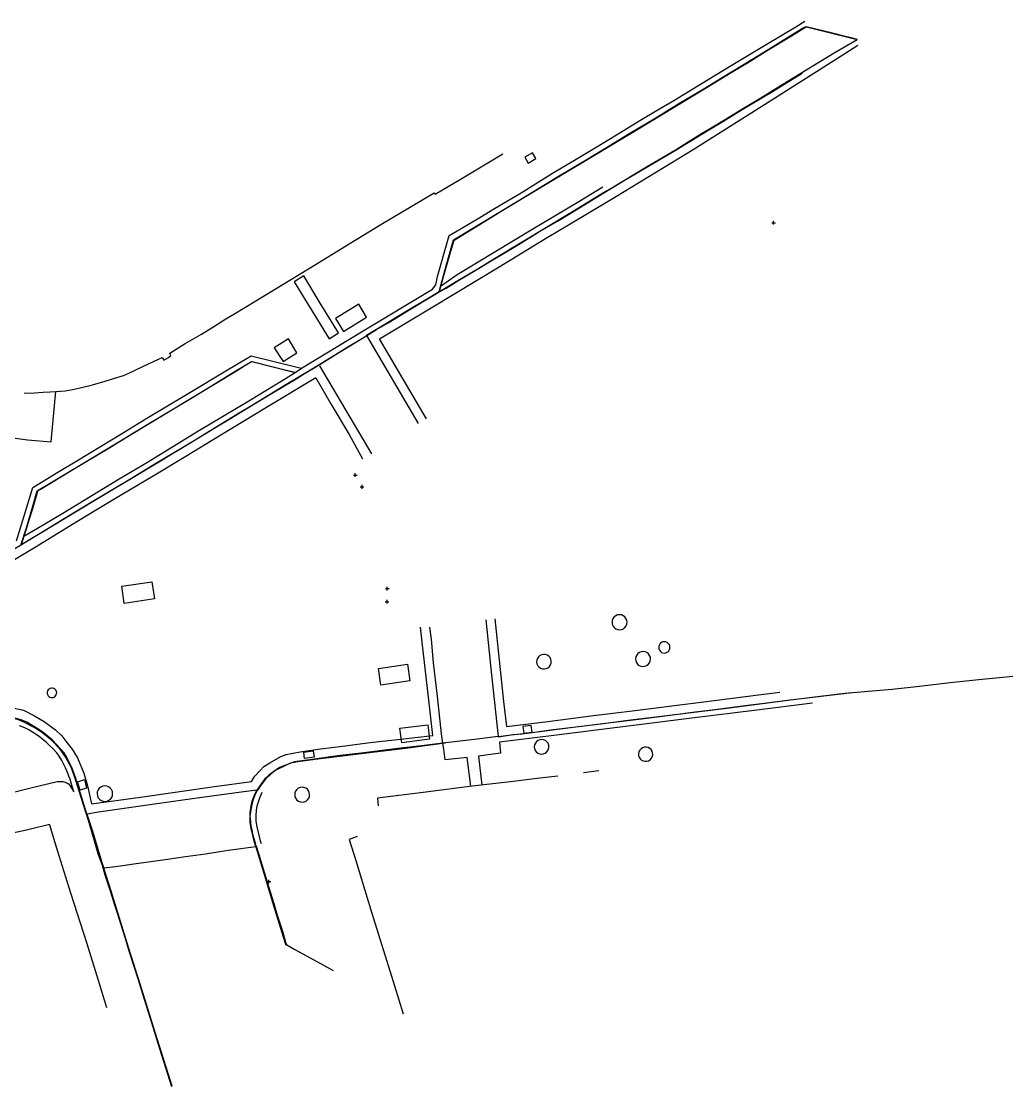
# Model space of a CAD drawing. Header units: metres. Extents: x 353335 to 353543, y 6929896 to 6930115.
# Drawn here: x 353490.5 to 353543.5, y 6929896 to 6929952.9 of the extents above; entities that cross this region are included whole.
import ezdxf

# ---------------------------------------------------------------- set-up
doc = ezdxf.new("R2010")
doc.units = ezdxf.units.M
for name, color, linetype in [('01 Overgang i belegg', 7, 'Continuous'), ('02 Trekkekum', 7, 'Continuous'), ('5002 Fasadeliv_fortau', 7, 'Continuous'), ('7005 Fortauskant ytre bunn', 7, 'Continuous'), ('7005 Fortauskant ytre topp', 7, 'Continuous'), ('7038 Bunn kantstein', 7, 'Continuous'), ('7038 Topp kantstein bakkant', 7, 'Continuous'), ('7038 Topp kantstein forkant', 7, 'Continuous'), ('7534 Overgangsfelt', 7, 'Continuous'), ('8250 Kum', 7, 'Continuous'), ('8253 Sluk_rist', 7, 'Continuous'), ('8501 StolpeEnkel_bunn', 7, 'Continuous'), ('88 Lampearmatur', 7, 'Continuous')]:
    doc.layers.add(name, color=color, linetype=linetype)

msp = doc.modelspace()

# ---------------------------------------------------------------- linework, layer by layer
at = {"layer": '01 Overgang i belegg', "color": 21, "true_color": 0xff9f80}
msp.add_line((353508.807, 6929936.359, 3.354), (353512.508, 6929938.586, 3.512), dxfattribs=at)
for points in [[(353512.186, 6929931.675, 3.422), (353511.117, 6929933.483, 3.379), (353509.666, 6929935.937, 3.339), (353512.516, 6929937.651, 3.391), (353516.066, 6929939.786, 3.342), (353518.538, 6929941.289, 3.289), (353520.689, 6929942.581, 3.255), (353522.331, 6929943.558, 3.22), (353526.425, 6929946.051, 3.213), (353530.232, 6929948.446, 3.261), (353534.521, 6929951.164, 3.311), (353535.215, 6929951.607, 3.322)], [(353501.902, 6929937.263, 3.474), (353503.064, 6929937.964, 3.47), (353505.877, 6929939.669, 3.475), (353508.147, 6929941.066, 3.456), (353509.735, 6929942.033, 3.456), (353512.583, 6929943.732, 3.497)], [(353506.277, 6929933.858, 3.289), (353503.638, 6929932.275, 3.255), (353501.201, 6929930.803, 3.227), (353499.339, 6929929.655, 3.2), (353497.581, 6929928.616, 3.178), (353495.928, 6929927.627, 3.16), (353494.428, 6929926.724, 3.131), (353492.875, 6929925.775, 3.141), (353491.35, 6929924.844, 3.161), (353488.741, 6929923.289, 3.153)], [(353506.277, 6929933.858, 3.289), (353507.081, 6929932.469, 3.343), (353508.05, 6929930.841, 3.384), (353508.773, 6929929.529, 3.424)], [(353489.056, 6929930.802, 3.35), (353490.877, 6929930.556, 3.322), (353492.139, 6929930.441, 3.309), (353492.309, 6929932.19, 3.349), (353492.4, 6929933.126, 3.376)], [(353490.006, 6929916.258, 3.109), (353490.669, 6929916.118, 3.12), (353491.244, 6929915.824, 3.106), (353491.775, 6929915.509, 3.12), (353492.373, 6929915.073, 3.108), (353492.706, 6929914.756, 3.087), (353492.975, 6929914.401, 3.084), (353493.263, 6929914.043, 3.075), (353493.554, 6929913.585, 3.069), (353493.892, 6929912.754, 3.05), (353494.078, 6929912.079, 3.039), (353494.298, 6929911.118, 3.017), (353496.903, 6929911.477, 3.019), (353498.508, 6929911.703, 3.022), (353500.865, 6929912.043, 3.012), (353502.845, 6929912.313, 3.019), (353503.023, 6929912.607, 3.031), (353503.305, 6929912.908, 3.032), (353503.504, 6929913.116, 3.044), (353503.815, 6929913.306, 3.03), (353504.407, 6929913.645, 3.043), (353504.69, 6929913.757, 3.044), (353505.442, 6929913.902, 3.034), (353506.52, 6929914.056, 3.038), (353507.693, 6929914.208, 3.039), (353509.166, 6929914.395, 3.053), (353510.638, 6929914.56, 3.057), (353512.519, 6929914.761, 3.059), (353512.271, 6929916.971, 3.12), (353511.96, 6929919.585, 3.212), (353511.857, 6929920.558, 3.243)], [(353515.824, 6929920.992, 3.187), (353516.297, 6929916.586, 3.085), (353516.451, 6929915.246, 3.04), (353518.651, 6929915.513, 3.023), (353521.101, 6929915.834, 3.045), (353522.875, 6929916.053, 3.061), (353526.846, 6929916.552, 3.105), (353529.909, 6929916.946, 3.139), (353531.054, 6929917.075, 3.144)], [(353532.793, 6929916.493, 3.284), (353529.679, 6929916.105, 3.268), (353526.496, 6929915.712, 3.247), (353522.67, 6929915.236, 3.215), (353518.987, 6929914.776, 3.197), (353516.082, 6929914.421, 3.086), (353516.133, 6929913.819, 3.117), (353514.958, 6929913.665, 3.116), (353515.136, 6929912.111, 3.228)], [(353489.239, 6929911.525, 3.142), (353491.058, 6929911.967, 3.164), (353492.469, 6929912.313, 3.174), (353492.772, 6929912.316, 3.175), (353492.977, 6929912.241, 3.176), (353493.075, 6929912.184, 3.176), (353493.164, 6929912.075, 3.175), (353493.347, 6929911.763, 3.174), (353493.232, 6929912.17, 3.179), (353493.149, 6929912.438, 3.192), (353493.091, 6929912.603, 3.2), (353493.048, 6929912.711, 3.206), (353492.975, 6929912.884, 3.215), (353492.913, 6929913.041, 3.222), (353492.718, 6929913.428, 3.234), (353492.573, 6929913.668, 3.244), (353492.437, 6929913.851, 3.247), (353492.238, 6929914.076, 3.257), (353492.078, 6929914.226, 3.262), (353491.893, 6929914.4, 3.267), (353491.7, 6929914.559, 3.265), (353491.499, 6929914.708, 3.261), (353491.203, 6929914.916, 3.259), (353490.912, 6929915.087, 3.259), (353490.732, 6929915.176, 3.263), (353490.446, 6929915.292, 3.262)], [(353514.546, 6929912.057, 3.212), (353514.357, 6929913.592, 3.117), (353513.183, 6929913.462, 3.118), (353513.101, 6929914.045, 3.079), (353513.056, 6929914.339, 3.069)]]:
    msp.add_polyline3d(points, dxfattribs=at)
at = {"layer": '02 Trekkekum', "color": 201, "true_color": 0xdf80ff}
for points in [[(353507.319, 6929937.032, 3.379), (353507.748, 6929936.322, 3.358), (353508.979, 6929937.092, 3.368), (353508.57, 6929937.796, 3.387), (353507.319, 6929937.032, 3.379)], [(353504.046, 6929935.455, 3.375), (353504.527, 6929934.731, 3.344), (353505.255, 6929935.186, 3.338), (353504.811, 6929935.938, 3.36), (353504.046, 6929935.455, 3.375)], [(353497.515, 6929922.97, 3.314), (353497.651, 6929922.062, 3.299), (353496.043, 6929921.811, 3.294), (353495.907, 6929922.734, 3.286), (353497.515, 6929922.97, 3.314)], [(353511.162, 6929918.574, 3.156), (353511.298, 6929917.686, 3.149), (353509.74, 6929917.463, 3.138), (353509.622, 6929918.344, 3.15), (353511.162, 6929918.574, 3.156)], [(353512.25, 6929915.336, 3.06), (353512.345, 6929914.568, 3.036), (353510.867, 6929914.369, 3.039), (353510.759, 6929915.157, 3.068), (353512.25, 6929915.336, 3.06)]]:
    msp.add_polyline3d(points, dxfattribs=at)
at = {"layer": '5002 Fasadeliv_fortau', "color": 201, "true_color": 0xdf80ff}
msp.add_line((353521.38, 6929912.877, 3.233), (353520.564, 6929912.772, 3.24), dxfattribs=at)
for points in [[(353512.583, 6929943.732, 3.497), (353512.638, 6929943.665, 3.503), (353514.027, 6929944.485, 3.466), (353516.265, 6929945.807, 3.391)], [(353492.4, 6929933.126, 3.376), (353492.889, 6929933.158, 3.377), (353493.288, 6929933.241, 3.372), (353493.697, 6929933.315, 3.373), (353494.344, 6929933.485, 3.363), (353495.023, 6929933.677, 3.365), (353495.587, 6929933.857, 3.371), (353495.826, 6929933.934, 3.366), (353495.998, 6929933.984, 3.367), (353496.102, 6929934.025, 3.368), (353496.329, 6929934.133, 3.371), (353496.446, 6929934.184, 3.37), (353496.706, 6929934.302, 3.374), (353497.043, 6929934.459, 3.377), (353497.838, 6929934.834, 3.387), (353498.065, 6929934.935, 3.39), (353498.152, 6929934.8, 3.38), (353498.406, 6929934.947, 3.388), (353498.536, 6929935.028, 3.39), (353498.478, 6929935.166, 3.398), (353499.295, 6929935.686, 3.407), (353500.163, 6929936.192, 3.432), (353500.773, 6929936.57, 3.439), (353501.474, 6929936.998, 3.459), (353501.902, 6929937.263, 3.474)], [(353490.692, 6929933.036, 3.388), (353491.248, 6929933.065, 3.384), (353491.724, 6929933.087, 3.374), (353492.086, 6929933.11, 3.38), (353492.4, 6929933.126, 3.376)], [(353519.191, 6929912.595, 3.23), (353518.238, 6929912.489, 3.221), (353516.658, 6929912.302, 3.221), (353514.623, 6929912.058, 3.216), (353512.148, 6929911.752, 3.215), (353509.565, 6929911.43, 3.191), (353509.591, 6929911.209, 3.202), (353509.601, 6929911.01, 3.222)], [(353495.123, 6929900.232, 3.122), (353494.67, 6929901.701, 3.118), (353494.347, 6929902.731, 3.122), (353494.062, 6929903.655, 3.119), (353493.2, 6929906.361, 3.136), (353492.574, 6929908.35, 3.128), (353492.358, 6929909.048, 3.141), (353492.069, 6929909.98, 3.167), (353492.054, 6929910.019, 3.165), (353490.82, 6929909.715, 3.177), (353490.076, 6929909.561, 3.181), (353489.876, 6929909.54, 3.168), (353489.749, 6929909.454, 3.171), (353489.703, 6929909.436, 3.171), (353488.761, 6929909.204, 3.155), (353487.905, 6929908.995, 3.147), (353487.331, 6929908.854, 3.15), (353486.41, 6929908.629, 3.143), (353485.298, 6929908.36, 3.131), (353484.754, 6929908.233, 3.136), (353484.209, 6929908.108, 3.125), (353483.707, 6929907.988, 3.119), (353482.907, 6929907.797, 3.115), (353482.594, 6929907.722, 3.125)], [(353508.488, 6929909.378, 3.215), (353508.052, 6929909.218, 3.187), (353508.4, 6929908.105, 3.158), (353509.241, 6929905.346, 3.118), (353510.244, 6929902.155, 3.064), (353510.932, 6929899.912, 3.015)]]:
    msp.add_polyline3d(points, dxfattribs=at)
at = {"layer": '7005 Fortauskant ytre bunn', "color": 44, "true_color": 0xa67c00}
for points in [[(353508.996, 6929936.112, 3.331), (353509.518, 6929936.431, 3.337), (353510.133, 6929936.799, 3.341), (353510.692, 6929937.139, 3.361), (353511.296, 6929937.498, 3.36), (353512.418, 6929938.182, 3.389), (353512.86, 6929938.442, 3.401)], [(353487.04, 6929922.857, 3.149), (353488.348, 6929923.64, 3.148), (353489.601, 6929924.395, 3.155), (353490.565, 6929924.965, 3.163)], [(353516.004, 6929914.724, 3.048), (353516.71, 6929914.798, 3.026), (353517.175, 6929914.852, 3.015), (353518.256, 6929914.989, 3.021), (353519.032, 6929915.089, 3.022), (353520.29, 6929915.248, 3.029), (353521.63, 6929915.415, 3.042), (353523.071, 6929915.599, 3.048), (353524.129, 6929915.73, 3.07), (353525.748, 6929915.934, 3.088), (353528.351, 6929916.253, 3.116), (353531.478, 6929916.648, 3.147), (353534.069, 6929916.973, 3.185), (353534.507, 6929917.023, 3.197), (353534.896, 6929917.07, 3.198)], [(353494.041, 6929910.577, 3.022), (353493.711, 6929911.676, 3.023), (353493.472, 6929912.428, 3.03), (353493.256, 6929913.026, 3.051), (353492.973, 6929913.597, 3.064), (353492.836, 6929913.838, 3.072), (353492.218, 6929914.514, 3.092), (353491.692, 6929914.947, 3.104), (353491.401, 6929915.146, 3.101), (353490.84, 6929915.483, 3.1), (353490.533, 6929915.601, 3.099), (353490.067, 6929915.738, 3.104), (353489.406, 6929915.875, 3.093), (353489.09, 6929915.922, 3.105), (353488.821, 6929915.887, 3.102), (353488.704, 6929915.886, 3.103)], [(353513.052, 6929914.358, 3.052), (353512.203, 6929914.251, 3.047), (353511.615, 6929914.183, 3.047), (353510.654, 6929914.07, 3.043), (353509.82, 6929913.964, 3.043), (353509.258, 6929913.897, 3.032), (353508.687, 6929913.826, 3.027), (353508.046, 6929913.748, 3.022), (353507.571, 6929913.693, 3.02), (353507.054, 6929913.626, 3.021), (353506.33, 6929913.531, 3.016), (353505.142, 6929913.367, 3.024), (353504.326, 6929913.062, 3.025), (353503.758, 6929912.658, 3.025), (353503.558, 6929912.46, 3.032), (353503.128, 6929911.859, 3.017)], [(353503.073, 6929908.826, 2.994), (353503.34, 6929907.96, 2.983), (353503.946, 6929905.935, 2.961), (353504.522, 6929904.032, 2.933), (353504.664, 6929903.576, 2.934)], [(353498.598, 6929896.047, 2.875), (353497.719, 6929898.857, 2.923), (353496.903, 6929901.449, 2.937), (353496.275, 6929903.459, 2.949), (353495.342, 6929906.455, 2.965), (353494.954, 6929907.683, 2.984)]]:
    msp.add_polyline3d(points, dxfattribs=at)
at = {"layer": '7005 Fortauskant ytre topp', "color": 21, "true_color": 0xff9f80}
for points in [[(353508.981, 6929936.137, 3.347), (353509.336, 6929936.344, 3.374), (353509.87, 6929936.669, 3.431), (353511.013, 6929937.354, 3.464), (353512.358, 6929938.162, 3.484), (353512.856, 6929938.472, 3.503)], [(353543.478, 6929917.915, 3.277), (353541.668, 6929917.747, 3.272), (353540.145, 6929917.588, 3.281), (353538.498, 6929917.386, 3.296), (353537.044, 6929917.221, 3.3), (353535.767, 6929917.124, 3.296), (353534.765, 6929917.023, 3.288), (353534.007, 6929916.948, 3.275), (353532.81, 6929916.795, 3.272), (353531.598, 6929916.648, 3.259), (353530.2, 6929916.468, 3.263), (353529.34, 6929916.364, 3.262), (353528.513, 6929916.258, 3.253), (353527.576, 6929916.136, 3.251), (353526.528, 6929916.006, 3.245), (353525.182, 6929915.836, 3.231), (353523.655, 6929915.637, 3.207), (353521.887, 6929915.425, 3.203), (353520.315, 6929915.239, 3.191), (353518.939, 6929915.066, 3.184), (353517.819, 6929914.917, 3.185), (353517.294, 6929914.847, 3.171), (353516.799, 6929914.798, 3.127), (353516.019, 6929914.684, 3.071)], [(353494.163, 6929910.119, 3.044), (353493.972, 6929910.734, 3.123), (353493.662, 6929911.747, 3.157), (353493.464, 6929912.369, 3.173), (353493.23, 6929913.044, 3.195), (353492.907, 6929913.625, 3.229), (353492.603, 6929914.06, 3.24), (353492.161, 6929914.512, 3.253), (353491.621, 6929914.946, 3.258), (353491.271, 6929915.17, 3.258), (353490.68, 6929915.473, 3.256), (353490.391, 6929915.599, 3.257), (353490.051, 6929915.702, 3.261), (353489.257, 6929915.841, 3.207), (353488.729, 6929915.854, 3.124)], [(353513.196, 6929914.364, 3.076), (353513.056, 6929914.339, 3.069), (353512.372, 6929914.251, 3.102), (353511.869, 6929914.18, 3.143), (353511.339, 6929914.118, 3.162), (353510.485, 6929914.003, 3.158), (353509.421, 6929913.88, 3.155), (353507.988, 6929913.71, 3.15), (353506.244, 6929913.484, 3.145), (353505.306, 6929913.366, 3.137), (353504.923, 6929913.284, 3.135), (353504.619, 6929913.158, 3.146), (353504.145, 6929912.919, 3.144), (353503.9, 6929912.737, 3.123), (353503.569, 6929912.428, 3.079), (353503.384, 6929912.197, 3.053), (353503.294, 6929912.067, 3.038), (353503.168, 6929911.868, 3.024)], [(353498.59, 6929896.026, 3.056), (353497.951, 6929898.048, 3.086), (353497.445, 6929899.665, 3.078), (353497.126, 6929900.682, 3.079), (353496.782, 6929901.779, 3.087), (353496.327, 6929903.199, 3.101), (353496.111, 6929903.927, 3.092), (353495.864, 6929904.72, 3.098), (353495.711, 6929905.183, 3.108), (353495.548, 6929905.72, 3.106), (353495.304, 6929906.465, 3.12), (353495.034, 6929907.321, 3.115), (353494.879, 6929907.825, 3.058), (353494.651, 6929908.45, 2.997), (353494.474, 6929909.08, 3.005), (353494.219, 6929909.926, 3.021), (353494.163, 6929910.119, 3.044)], [(353503.078, 6929908.923, 3.01), (353503.227, 6929908.415, 3.051), (353503.397, 6929907.891, 3.099), (353503.592, 6929907.242, 3.125), (353503.839, 6929906.419, 3.11), (353504.025, 6929905.809, 3.099), (353504.212, 6929905.188, 3.087), (353504.491, 6929904.334, 3.069), (353504.661, 6929903.731, 3.056), (353504.718, 6929903.59, 3.054), (353505.152, 6929903.347, 3.038), (353506.566, 6929902.579, 2.996), (353507.199, 6929902.229, 2.985)]]:
    msp.add_polyline3d(points, dxfattribs=at)
at = {"layer": '7038 Bunn kantstein', "color": 201, "true_color": 0xdf80ff}
for points in [[(353512.868, 6929938.458, 3.405), (353513.075, 6929939.187, 3.416), (353513.472, 6929940.61, 3.417), (353513.652, 6929941.213, 3.435), (353514.809, 6929941.917, 3.401), (353516.255, 6929942.807, 3.374), (353517.727, 6929943.69, 3.337), (353518.981, 6929944.438, 3.327), (353521.498, 6929945.949, 3.281), (353523.372, 6929947.084, 3.27), (353525.402, 6929948.302, 3.296), (353526.676, 6929949.074, 3.316), (353528.443, 6929950.147, 3.343), (353529.413, 6929950.731, 3.356), (353530.285, 6929951.271, 3.352), (353531.667, 6929952.107, 3.371), (353532.364, 6929952.536, 3.377), (353532.468, 6929952.59, 3.386), (353535.167, 6929951.91, 3.356)], [(353512.86, 6929938.442, 3.401), (353513.226, 6929938.65, 3.383), (353513.51, 6929938.826, 3.378), (353513.9, 6929939.063, 3.37), (353514.781, 6929939.589, 3.353), (353515.537, 6929940.048, 3.337), (353517.035, 6929940.934, 3.311), (353518.125, 6929941.611, 3.285), (353519.174, 6929942.226, 3.274), (353519.942, 6929942.682, 3.257), (353521.336, 6929943.531, 3.229), (353522.705, 6929944.365, 3.197), (353525.51, 6929946.021, 3.201), (353527.162, 6929947.035, 3.228), (353528, 6929947.541, 3.236), (353529.04, 6929948.184, 3.248), (353530.65, 6929949.143, 3.269), (353532.245, 6929950.11, 3.285)], [(353490.565, 6929924.965, 3.163), (353490.67, 6929925.03, 3.165), (353491.068, 6929925.274, 3.164), (353491.674, 6929925.64, 3.152), (353492.261, 6929925.993, 3.144), (353492.856, 6929926.348, 3.123), (353493.528, 6929926.753, 3.115), (353494.652, 6929927.43, 3.119), (353495.533, 6929927.961, 3.135), (353496.585, 6929928.596, 3.149), (353497.355, 6929929.059, 3.162), (353498.013, 6929929.452, 3.173), (353498.528, 6929929.757, 3.182), (353499.005, 6929930.044, 3.181), (353499.389, 6929930.281, 3.19), (353500.33, 6929930.843, 3.203), (353500.879, 6929931.183, 3.211), (353501.673, 6929931.663, 3.219), (353502.317, 6929932.058, 3.225), (353503.144, 6929932.553, 3.232), (353503.817, 6929932.962, 3.247), (353504.651, 6929933.471, 3.257), (353505.215, 6929933.807, 3.269), (353505.671, 6929934.089, 3.279), (353506.181, 6929934.397, 3.293), (353506.727, 6929934.728, 3.303), (353507.306, 6929935.09, 3.313), (353508.031, 6929935.526, 3.318), (353508.996, 6929936.112, 3.331)], [(353505.171, 6929934.145, 3.31), (353504.99, 6929934.178, 3.312), (353504.281, 6929934.358, 3.323), (353502.881, 6929934.707, 3.337), (353502.83, 6929934.703, 3.336), (353501.743, 6929934.046, 3.32), (353500.935, 6929933.558, 3.309), (353499.696, 6929932.798, 3.292), (353498.849, 6929932.293, 3.282), (353498.01, 6929931.786, 3.279), (353496.452, 6929930.847, 3.255), (353495.214, 6929930.094, 3.241), (353494.141, 6929929.442, 3.233), (353493.07, 6929928.805, 3.222), (353491.606, 6929927.924, 3.231), (353491.438, 6929927.825, 3.226), (353491.409, 6929927.794, 3.223), (353491.137, 6929926.872, 3.217), (353490.954, 6929926.26, 3.216), (353490.822, 6929925.837, 3.212), (353490.686, 6929925.412, 3.203)], [(353490.686, 6929925.412, 3.203), (353490.562, 6929924.995, 3.2), (353490.559, 6929924.973, 3.198), (353490.561, 6929924.968, 3.189), (353490.565, 6929924.965, 3.163)]]:
    msp.add_polyline3d(points, dxfattribs=at)
at = {"layer": '7038 Topp kantstein bakkant', "color": 30, "true_color": 0xff8000}
msp.add_line((353505.171, 6929934.145, 3.31), (353505.51, 6929934.365, 3.317), dxfattribs=at)
for points in [[(353512.508, 6929938.586, 3.512), (353512.68, 6929938.818, 3.515), (353512.775, 6929939.257, 3.507), (353513.317, 6929941.202, 3.469), (353513.397, 6929941.448, 3.471), (353514.031, 6929941.82, 3.454), (353515.116, 6929942.476, 3.432), (353515.722, 6929942.836, 3.42), (353516.6, 6929943.366, 3.405), (353517.228, 6929943.739, 3.393), (353518.908, 6929944.772, 3.362), (353519.995, 6929945.429, 3.343), (353521.604, 6929946.381, 3.318), (353522.644, 6929947.021, 3.308), (353523.667, 6929947.636, 3.321), (353524.415, 6929948.087, 3.334), (353525.384, 6929948.66, 3.35), (353526.487, 6929949.335, 3.367), (353528.361, 6929950.481, 3.389), (353530.318, 6929951.65, 3.407), (353531.903, 6929952.593, 3.414), (353532.375, 6929952.885, 3.419)], [(353512.984, 6929938.786, 3.432), (353513.824, 6929939.374, 3.393), (353517.856, 6929941.807, 3.32), (353520.31, 6929943.274, 3.264), (353521.589, 6929944.05, 3.226)], [(353490.288, 6929925.159, 3.289), (353490.696, 6929926.486, 3.274), (353491.164, 6929928.012, 3.253), (353492.494, 6929928.819, 3.262), (353493.602, 6929929.478, 3.267), (353495.869, 6929930.855, 3.286), (353497.25, 6929931.697, 3.302), (353499.362, 6929932.967, 3.326), (353501.55, 6929934.287, 3.354), (353502.817, 6929935.036, 3.373), (353505.27, 6929934.421, 3.322), (353505.51, 6929934.365, 3.317), (353508.807, 6929936.359, 3.354)], [(353490.686, 6929925.412, 3.203), (353491.72, 6929926.018, 3.19), (353492.761, 6929926.641, 3.171), (353495.775, 6929928.475, 3.194), (353497.283, 6929929.363, 3.215), (353499.975, 6929931.004, 3.25), (353502.793, 6929932.691, 3.285), (353504.414, 6929933.677, 3.301), (353505.171, 6929934.145, 3.31)], [(353503.393, 6929911.725, 3.03), (353503.27, 6929911.433, 3.026), (353503.19, 6929911.204, 3.024), (353503.122, 6929910.996, 3.018), (353503.089, 6929910.806, 3.017), (353503.063, 6929910.475, 3.015), (353503.071, 6929910.193, 3.016), (353503.131, 6929909.893, 3.016), (353503.299, 6929909.14, 3.016), (353503.354, 6929909.001, 3.021)]]:
    msp.add_polyline3d(points, dxfattribs=at)
at = {"layer": '7038 Topp kantstein forkant', "color": 40, "true_color": 0xffbf00}
for points in [[(353512.856, 6929938.472, 3.503), (353513.233, 6929939.841, 3.49), (353513.623, 6929941.224, 3.459), (353515.279, 6929942.227, 3.422), (353517.582, 6929943.612, 3.373), (353519.172, 6929944.581, 3.352), (353520.787, 6929945.551, 3.323), (353521.937, 6929946.239, 3.306), (353523.035, 6929946.908, 3.302), (353524.343, 6929947.686, 3.311), (353525.654, 6929948.495, 3.343), (353526.954, 6929949.27, 3.358), (353527.975, 6929949.89, 3.379), (353529.046, 6929950.539, 3.387), (353530.273, 6929951.286, 3.396), (353531.594, 6929952.106, 3.406), (353532.261, 6929952.517, 3.418), (353532.456, 6929952.615, 3.417), (353533.851, 6929952.264, 3.411), (353534.691, 6929952.056, 3.409), (353535.173, 6929951.927, 3.399)], [(353512.868, 6929938.458, 3.405), (353513.94, 6929939.102, 3.392), (353514.891, 6929939.662, 3.366), (353515.893, 6929940.277, 3.353), (353519.982, 6929942.737, 3.271), (353521.637, 6929943.745, 3.237), (353521.993, 6929943.951, 3.231), (353523.924, 6929945.113, 3.209), (353525.504, 6929946.04, 3.229), (353526.159, 6929946.457, 3.231), (353526.87, 6929946.89, 3.242), (353527.283, 6929947.139, 3.248), (353528.175, 6929947.681, 3.261), (353529.012, 6929948.19, 3.273), (353530.022, 6929948.802, 3.289), (353531.439, 6929949.665, 3.303), (353533.949, 6929951.195, 3.333), (353535.167, 6929951.91, 3.356)], [(353506.084, 6929934.346, 3.307), (353507.928, 6929935.469, 3.326), (353508.858, 6929936.034, 3.335), (353508.983, 6929936.117, 3.34)], [(353490.537, 6929924.976, 3.276), (353490.824, 6929925.859, 3.269), (353491.167, 6929927.009, 3.25), (353491.399, 6929927.83, 3.244), (353492.232, 6929928.319, 3.248), (353494.003, 6929929.388, 3.258), (353496.526, 6929930.907, 3.279), (353499.612, 6929932.764, 3.313), (353502.035, 6929934.238, 3.344), (353502.544, 6929934.547, 3.35), (353502.86, 6929934.723, 3.354), (353505.171, 6929934.145, 3.31)], [(353490.561, 6929924.968, 3.189), (353490.698, 6929925.058, 3.199), (353490.877, 6929925.166, 3.196), (353491.956, 6929925.816, 3.183), (353492.652, 6929926.238, 3.164), (353494.359, 6929927.272, 3.158), (353496.337, 6929928.458, 3.185), (353497.772, 6929929.315, 3.201), (353499.596, 6929930.413, 3.228), (353500.355, 6929930.869, 3.234), (353502.094, 6929931.932, 3.264), (353502.921, 6929932.427, 3.268), (353503.801, 6929932.962, 3.275), (353504.675, 6929933.493, 3.289), (353505.511, 6929934.007, 3.305), (353506.084, 6929934.346, 3.307)], [(353503.075, 6929908.944, 3.011), (353502.932, 6929909.43, 3.009), (353502.871, 6929909.711, 3.009), (353502.826, 6929909.915, 3.009), (353502.795, 6929910.157, 3.007), (353502.774, 6929910.47, 3.007), (353502.798, 6929910.7, 3.009), (353502.831, 6929910.913, 3.011), (353502.907, 6929911.254, 3.016), (353502.958, 6929911.423, 3.018), (353503.028, 6929911.603, 3.02), (353503.121, 6929911.795, 3.023), (353503.168, 6929911.868, 3.024)]]:
    msp.add_polyline3d(points, dxfattribs=at)
at = {"layer": '7534 Overgangsfelt', "color": 9, "true_color": 0xbdbabd}
for p, q in [((353511.762, 6929931.412, 3.42), (353508.996, 6929936.112, 3.331)), ((353509.261, 6929929.802, 3.425), (353506.478, 6929934.502, 3.304))]:
    msp.add_line(p, q, dxfattribs=at)
for points in [[(353513.052, 6929914.358, 3.052), (353512.974, 6929914.854, 3.05), (353512.902, 6929915.533, 3.065), (353512.749, 6929917.005, 3.1), (353512.552, 6929918.651, 3.168), (353512.44, 6929919.916, 3.208), (353512.365, 6929920.558, 3.232)], [(353515.347, 6929920.94, 3.183), (353515.659, 6929918.006, 3.11), (353516.004, 6929914.724, 3.048), (353514.736, 6929914.557, 3.062), (353513.052, 6929914.358, 3.052)], [(353503.073, 6929908.826, 2.994), (353503.053, 6929908.92, 2.994), (353502.994, 6929909.06, 2.988), (353502.922, 6929909.367, 2.995), (353502.818, 6929909.804, 2.99), (353502.769, 6929910.148, 2.992), (353502.76, 6929910.516, 2.996), (353502.767, 6929910.667, 2.996), (353502.816, 6929911.009, 2.999), (353502.882, 6929911.265, 3.003), (353502.927, 6929911.401, 3.006), (353502.991, 6929911.578, 3.007), (353503.06, 6929911.713, 3.014), (353503.128, 6929911.859, 3.017), (353502.288, 6929911.749, 3.004), (353500.331, 6929911.471, 3.009), (353499.047, 6929911.305, 3.006), (353496.918, 6929911.001, 3.011), (353494.667, 6929910.675, 3.006), (353494.041, 6929910.577, 3.022), (353494.342, 6929909.655, 3.001), (353494.851, 6929907.991, 2.997), (353494.954, 6929907.683, 2.984)], [(353503.073, 6929908.826, 2.994), (353502.267, 6929908.714, 2.984), (353501.608, 6929908.625, 2.975), (353501.151, 6929908.554, 2.978), (353500.39, 6929908.439, 2.975), (353499.311, 6929908.291, 2.967), (353498.362, 6929908.152, 2.971), (353497.458, 6929908.023, 2.968), (353496.547, 6929907.896, 2.973), (353495.971, 6929907.813, 2.969), (353495.577, 6929907.768, 2.965), (353494.954, 6929907.683, 2.984)]]:
    msp.add_polyline3d(points, dxfattribs=at)
at = {"layer": '8250 Kum', "color": 171, "true_color": 0x8080ff, "flags": 128}
for points, elevation in [([(353522.875, 6929920.715), (353522.888, 6929920.819), (353522.873, 6929920.922), (353522.832, 6929921.019), (353522.767, 6929921.101), (353522.684, 6929921.164), (353522.587, 6929921.203), (353522.483, 6929921.215), (353522.379, 6929921.2), (353522.283, 6929921.159), (353522.201, 6929921.095), (353522.138, 6929921.011), (353522.099, 6929920.914), (353522.087, 6929920.81), (353522.101, 6929920.707), (353522.142, 6929920.611), (353522.207, 6929920.528), (353522.291, 6929920.466), (353522.388, 6929920.427), (353522.491, 6929920.414), (353522.595, 6929920.429), (353522.691, 6929920.47), (353522.773, 6929920.534), (353522.836, 6929920.618), (353522.875, 6929920.715)], 3.193), ([(353525.167, 6929919.552), (353525.136, 6929919.624), (353525.087, 6929919.686), (353525.024, 6929919.732), (353524.951, 6929919.761), (353524.873, 6929919.77), (353524.795, 6929919.759), (353524.723, 6929919.727), (353524.662, 6929919.679), (353524.615, 6929919.615), (353524.586, 6929919.542), (353524.577, 6929919.464), (353524.589, 6929919.387), (353524.62, 6929919.315), (353524.669, 6929919.253), (353524.732, 6929919.207), (353524.805, 6929919.178), (353524.883, 6929919.169), (353524.961, 6929919.18), (353525.033, 6929919.212), (353525.094, 6929919.26), (353525.141, 6929919.324), (353525.17, 6929919.397), (353525.179, 6929919.475), (353525.167, 6929919.552)], 3.186), ([(353518.836, 6929918.629), (353518.843, 6929918.731), (353518.825, 6929918.831), (353518.78, 6929918.923), (353518.714, 6929919.001), (353518.629, 6929919.059), (353518.533, 6929919.092), (353518.431, 6929919.1), (353518.33, 6929919.081), (353518.238, 6929919.037), (353518.16, 6929918.97), (353518.103, 6929918.886), (353518.069, 6929918.789), (353518.061, 6929918.687), (353518.08, 6929918.587), (353518.124, 6929918.495), (353518.191, 6929918.417), (353518.275, 6929918.359), (353518.372, 6929918.326), (353518.474, 6929918.318), (353518.574, 6929918.337), (353518.667, 6929918.381), (353518.744, 6929918.448), (353518.802, 6929918.532), (353518.836, 6929918.629)], 3.138), ([(353524.084, 6929918.643), (353524.127, 6929918.739), (353524.143, 6929918.842), (353524.132, 6929918.946), (353524.094, 6929919.043), (353524.033, 6929919.128), (353523.952, 6929919.193), (353523.856, 6929919.236), (353523.753, 6929919.252), (353523.65, 6929919.241), (353523.552, 6929919.203), (353523.468, 6929919.142), (353523.402, 6929919.061), (353523.36, 6929918.965), (353523.343, 6929918.862), (353523.354, 6929918.759), (353523.392, 6929918.661), (353523.453, 6929918.577), (353523.534, 6929918.511), (353523.63, 6929918.469), (353523.733, 6929918.452), (353523.837, 6929918.463), (353523.934, 6929918.501), (353524.018, 6929918.562), (353524.084, 6929918.643)], 3.17), ([(353492.21, 6929916.788), (353492.275, 6929916.804), (353492.333, 6929916.837), (353492.382, 6929916.883), (353492.416, 6929916.941), (353492.435, 6929917.005), (353492.436, 6929917.072), (353492.42, 6929917.137), (353492.388, 6929917.196), (353492.341, 6929917.244), (353492.284, 6929917.279), (353492.22, 6929917.297), (353492.153, 6929917.299), (353492.088, 6929917.283), (353492.029, 6929917.25), (353491.981, 6929917.204), (353491.946, 6929917.146), (353491.927, 6929917.082), (353491.926, 6929917.015), (353491.942, 6929916.95), (353491.974, 6929916.891), (353492.021, 6929916.843), (353492.078, 6929916.808), (353492.143, 6929916.79), (353492.21, 6929916.788)], 3.12), ([(353518.716, 6929914.154), (353518.705, 6929914.256), (353518.668, 6929914.351), (353518.608, 6929914.433), (353518.528, 6929914.497), (353518.435, 6929914.538), (353518.334, 6929914.553), (353518.233, 6929914.542), (353518.138, 6929914.505), (353518.055, 6929914.445), (353517.992, 6929914.366), (353517.951, 6929914.272), (353517.935, 6929914.172), (353517.946, 6929914.07), (353517.983, 6929913.975), (353518.043, 6929913.893), (353518.123, 6929913.829), (353518.216, 6929913.788), (353518.317, 6929913.773), (353518.418, 6929913.784), (353518.513, 6929913.821), (353518.595, 6929913.881), (353518.659, 6929913.96), (353518.7, 6929914.054), (353518.716, 6929914.154)], 3.201), ([(353524.258, 6929913.736), (353524.254, 6929913.835), (353524.224, 6929913.929), (353524.171, 6929914.013), (353524.098, 6929914.08), (353524.01, 6929914.125), (353523.914, 6929914.147), (353523.815, 6929914.143), (353523.721, 6929914.113), (353523.637, 6929914.06), (353523.57, 6929913.987), (353523.524, 6929913.899), (353523.503, 6929913.803), (353523.507, 6929913.704), (353523.537, 6929913.609), (353523.59, 6929913.526), (353523.662, 6929913.459), (353523.75, 6929913.413), (353523.847, 6929913.392), (353523.946, 6929913.396), (353524.04, 6929913.425), (353524.124, 6929913.478), (353524.191, 6929913.551), (353524.236, 6929913.639), (353524.258, 6929913.736)], 3.227), ([(353494.91, 6929911.26), (353495.018, 6929911.248), (353495.126, 6929911.265), (353495.225, 6929911.309), (353495.31, 6929911.377), (353495.374, 6929911.464), (353495.413, 6929911.566), (353495.425, 6929911.674), (353495.408, 6929911.781), (353495.365, 6929911.88), (353495.297, 6929911.965), (353495.209, 6929912.029), (353495.108, 6929912.068), (353495, 6929912.08), (353494.893, 6929912.064), (353494.793, 6929912.02), (353494.709, 6929911.952), (353494.644, 6929911.864), (353494.605, 6929911.763), (353494.593, 6929911.655), (353494.61, 6929911.548), (353494.654, 6929911.448), (353494.722, 6929911.364), (353494.809, 6929911.3), (353494.91, 6929911.26)], 3.028), ([(353505.748, 6929911.272), (353505.83, 6929911.337), (353505.891, 6929911.421), (353505.929, 6929911.517), (353505.941, 6929911.621), (353505.925, 6929911.724), (353505.884, 6929911.819), (353505.819, 6929911.9), (353505.735, 6929911.962), (353505.638, 6929912), (353505.535, 6929912.012), (353505.432, 6929911.996), (353505.337, 6929911.955), (353505.255, 6929911.89), (353505.194, 6929911.806), (353505.156, 6929911.709), (353505.144, 6929911.606), (353505.16, 6929911.503), (353505.201, 6929911.408), (353505.266, 6929911.326), (353505.35, 6929911.264), (353505.447, 6929911.226), (353505.55, 6929911.215), (353505.653, 6929911.23), (353505.748, 6929911.272)], 3.144)]:
    msp.add_lwpolyline(points, dxfattribs=dict(at, elevation=elevation))
at = {"layer": '8253 Sluk_rist', "color": 151, "true_color": 0x80bfff}
for points in [[(353518.021, 6929945.561, 3.354), (353517.842, 6929945.873, 3.359), (353517.426, 6929945.638, 3.365), (353517.604, 6929945.317, 3.366), (353518.021, 6929945.561, 3.354)], [(353506.976, 6929935.945, 3.345), (353507.483, 6929936.251, 3.351), (353506.511, 6929937.85, 3.412), (353505.625, 6929939.298, 3.458), (353505.11, 6929938.989, 3.453), (353506.976, 6929935.945, 3.345)], [(353517.823, 6929914.952, 2.997), (353517.777, 6929915.307, 3.012), (353517.324, 6929915.258, 3.012), (353517.377, 6929914.897, 2.998), (353517.823, 6929914.952, 2.997)], [(353506.132, 6929913.942, 3.027), (353506.177, 6929913.613, 3.009), (353505.669, 6929913.543, 3.019), (353505.635, 6929913.885, 3.026), (353506.132, 6929913.942, 3.027)], [(353494.028, 6929911.962, 3.041), (353493.682, 6929911.846, 3.03), (353493.543, 6929912.298, 3.036), (353493.921, 6929912.429, 3.048), (353494.028, 6929911.962, 3.041)]]:
    msp.add_polyline3d(points, dxfattribs=at)
at = {"layer": '8501 StolpeEnkel_bunn', "color": 21, "true_color": 0xff9f80}
for p, q in [((353508.641, 6929928.042, 3.588), (353508.841, 6929928.042, 3.588)), ((353508.741, 6929927.942, 3.588), (353508.741, 6929928.142, 3.588)), ((353509.986, 6929922.609, 3.439), (353510.186, 6929922.609, 3.439)), ((353510.086, 6929922.509, 3.439), (353510.086, 6929922.709, 3.439))]:
    msp.add_line(p, q, dxfattribs=at)
at = {"layer": '88 Lampearmatur', "color": 11, "true_color": 0xff8080}
for p, q in [((353530.715, 6929942.035, 10.418), (353530.715, 6929942.235, 10.418)), ((353530.615, 6929942.135, 10.418), (353530.815, 6929942.135, 10.418)), ((353508.281, 6929928.668, 10.57), (353508.481, 6929928.668, 10.57)), ((353508.381, 6929928.568, 10.57), (353508.381, 6929928.768, 10.57)), ((353509.976, 6929921.908, 10.426), (353510.176, 6929921.908, 10.426)), ((353510.076, 6929921.808, 10.426), (353510.076, 6929922.008, 10.426)), ((353503.665, 6929906.97, 10.102), (353503.865, 6929906.97, 10.102)), ((353503.765, 6929906.87, 10.102), (353503.765, 6929907.07, 10.102))]:
    msp.add_line(p, q, dxfattribs=at)

doc.saveas('drawing.dxf')
